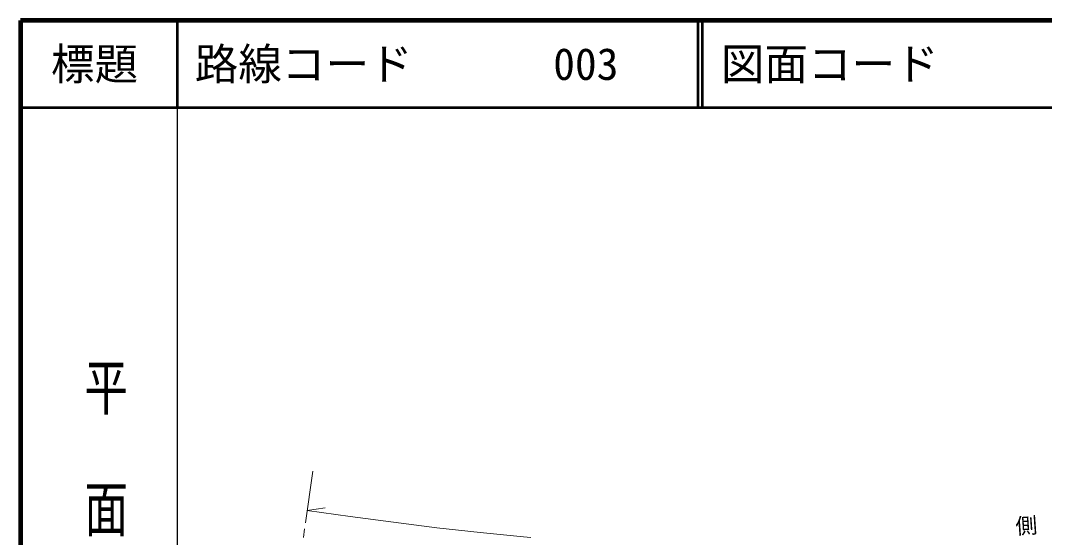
# Model space of a CAD drawing. Units: millimetres at full size, sheet at 1:1000; details may follow other scales. Extents: x 40000 to 680000, y 20000 to 380000.
# Drawn here: x 40000 to 157528, y 320598 to 380000 of the extents above; entities that cross this region are included whole.
import ezdxf
from ezdxf.enums import TextEntityAlignment as Align

# ---------------------------------------------------------------- set-up
doc = ezdxf.new("R2010")
doc.units = ezdxf.units.MM
doc.header["$LTSCALE"] = 1000
for name, color, linetype, lineweight in [('M-BMK', 2, 'Continuous', 13), ('M-STR-HTXT', 7, 'Continuous', 13), ('M-TTL', 2, 'Continuous', 140), ('M-TTL-BAND', 7, 'Continuous', 25), ('M-TTL-LINE', 7, 'Continuous', 50)]:
    doc.layers.add(name, color=color, linetype=linetype, lineweight=lineweight)
doc.layers.add('M-TTL-TXT', color=7, linetype='Continuous')
doc.styles.add('@ＭＳ ゴシック', font='')
doc.styles.add('ＭＳ ゴシック', font='')
doc.styles.get('@ＭＳ ゴシック').set_extended_font_data('@MS Gothic')
doc.styles.get('ＭＳ ゴシック').set_extended_font_data('MS Gothic')

msp = doc.modelspace()

# ---------------------------------------------------------------- linework, layer by layer
at = {"layer": 'M-BMK'}
for p, q in [((72708, 322299), (73537, 328241)), ((72473, 320615), (72611, 321605))]:
    msp.add_line(p, q, dxfattribs=at)
at = {"layer": 'M-STR-HTXT'}
msp.add_line((72901, 323685), (74964, 324007), dxfattribs=at)
msp.add_lwpolyline([(72901, 323685), (77855, 323004), (82811, 322346), (87773, 321727), (92741, 321164), (97717, 320674), (98573, 320598)], dxfattribs=at)
at = {"layer": 'M-TTL'}
for p, q in [((40000, 380000), (40000, 20000)), ((680000, 380000), (40000, 380000))]:
    msp.add_line(p, q, dxfattribs=at)
at = {"layer": 'M-TTL-BAND'}
msp.add_line((58000, 370000), (58000, 20000), dxfattribs=at)
at = {"layer": 'M-TTL-LINE'}
for p, q in [((58000, 380000), (58000, 370000)), ((117750, 380000), (117750, 370000)), ((118250, 380000), (118250, 370000)), ((40000, 370000), (680000, 370000))]:
    msp.add_line(p, q, dxfattribs=at)

# ---------------------------------------------------------------- texts
at = {"layer": 'M-STR-HTXT', "style": 'ＭＳ ゴシック'}
msp.add_text('側\u3000溝\u3000L=181.0', height=1833, rotation=3.985, dxfattribs=at).set_placement((163639, 321068), align=Align.BOTTOM_CENTER)
at = {"layer": 'M-TTL-BAND', "style": '@ＭＳ ゴシック', "width": 1.4}
msp.add_text('平  面  図', height=3666, rotation=270, dxfattribs=at).set_placement((49777, 306475), align=Align.MIDDLE_RIGHT)
at = {"layer": 'M-TTL-TXT', "style": 'ＭＳ ゴシック'}
msp.add_text('標題', height=3666, dxfattribs=at).set_placement((48500, 375000), align=Align.MIDDLE_CENTER)
for s, p in [('路線コード', (60000, 375000)), ('003', (101142, 375000)), ('図面コード', (120380, 375000))]:
    msp.add_text(s, height=3666, dxfattribs=at).set_placement(p, align=Align.MIDDLE_LEFT)

doc.saveas('drawing.dxf')
